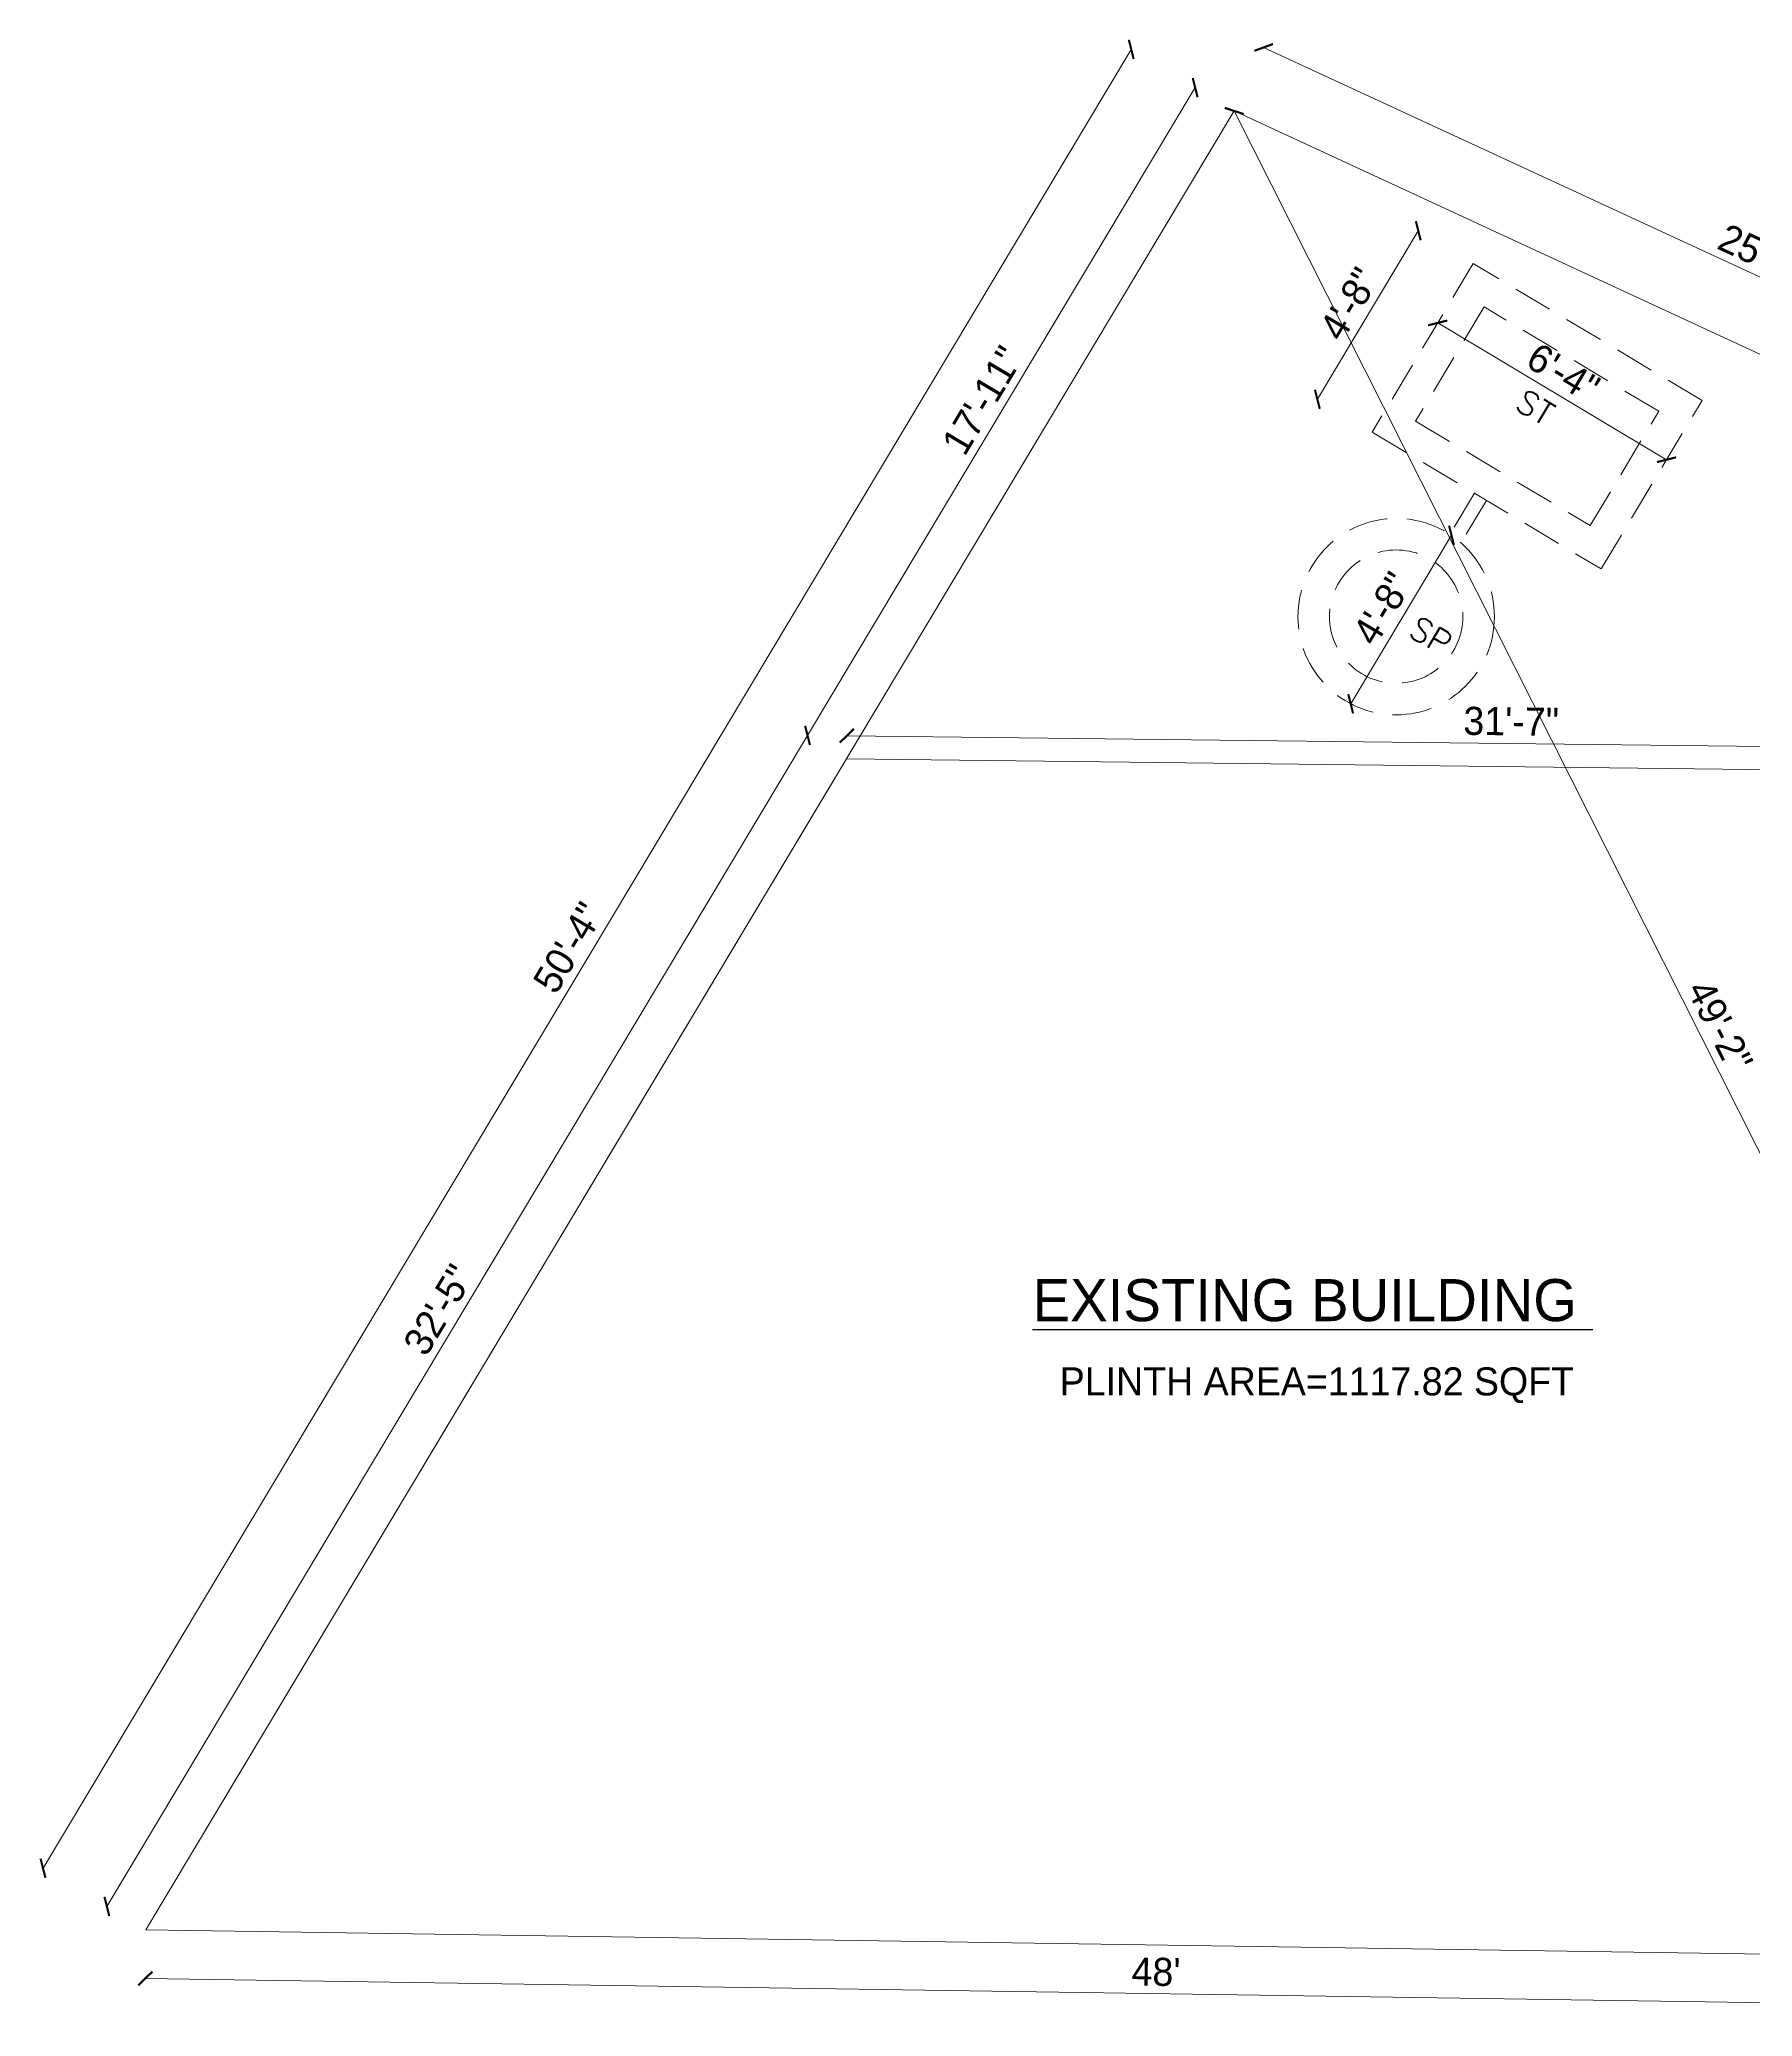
# Model space of a CAD drawing. Header units: inches. Extents: x 29905 to 48558, y -571 to 4919.
# Drawn here: x 42111 to 42599, y 1416 to 1980 of the extents above; entities that cross this region are included whole.
import ezdxf

# ---------------------------------------------------------------- set-up
doc = ezdxf.new("R2010")
doc.units = ezdxf.units.IN
doc.header["$LTSCALE"] = 5
doc.header["$MEASUREMENT"] = 0
doc.linetypes.add('HIDDEN', pattern=[0.375, 0.25, -0.125])
for name, color, linetype, lineweight in [('A-WALL', 7, 'Continuous', 9), ('DOOR', 62, 'Continuous', 0), ('HATCH', 253, 'Continuous', 0)]:
    doc.layers.add(name, color=color, linetype=linetype, lineweight=lineweight)
doc.layers.add('DIM', color=5, linetype='Continuous')
doc.layers.add('TEXT', color=6, linetype='Continuous')
doc.styles.add('ROMANS', font='romans.shx', dxfattribs={"width": 0.8})
doc.styles.add('tt', font='stylu.ttf', dxfattribs={"height": 8})
doc.dimstyles.new('Copy(2) of STANDARD', dxfattribs={"dimtxt": 2, "dimasz": 4, "dimexe": 0, "dimexo": 0, "dimgap": 2, "dimtad": 1, "dimdec": 0, "dimzin": 0, "dimdsep": 46, "dimlunit": 3, "dimtxsty": 'tt', "dimblk": 'ARCHTICK', "dimcen": 0.0505, "dimse1": 1, "dimse2": 1, "dimclrd": 5, "dimclre": 5, "dimclrt": 7, "dimadec": 1, "dimazin": 0, "dimtm": 1e-09, "dimtfac": 1, "dimtdec": 0, "dimtofl": 0, "dimtmove": 1, "dimatfit": 3, "dimfxl": 1, "dimtolj": 2, "dimtzin": 0, "dimlwd": 13, "dimarcsym": 0})

# ---------------------------------------------------------------- blocks, each defined once
blk = doc.blocks.new('_ArchTick')
at = {"color": 0, "linetype": 'ByBlock', "const_width": 0.15}
blk.add_lwpolyline([(-0.5, -0.5), (0.5, 0.5)], dxfattribs=at)
blk = doc.blocks.new('*D1495')
at = {"layer": 'Defpoints', "color": 0, "ltscale": 5, "transparency": 16777216}
for p in [(42460, 1977.74), (42451.62, 1959.63, -58.17), (42732.1, 1829.78, -58.17)]:
    blk.add_point(p, dxfattribs=at)
at = {"layer": 'DIM', "color": 5, "lineweight": 13, "ltscale": 5, "transparency": 16777216}
blk.add_line((42740.48, 1847.89), (42460, 1977.74), dxfattribs=at)
at = {"layer": 'DIM', "color": 5, "lineweight": 13, "ltscale": 5, "transparency": 16777216, "xscale": 4, "yscale": 4, "zscale": 4}
for p, rotation in [((42460, 1977.74), 155.1576801813038), ((42740.48, 1847.89), 335.1576801813039)]:
    blk.add_blockref('_ArchTick', p, dxfattribs=dict(at, rotation=rotation))
at = {"layer": 'DIM', "color": 7, "ltscale": 5, "transparency": 16777216, "insert": (42602.83, 1918.41), "char_height": 8, "attachment_point": 5, "rotation": 335.1577, "style": 'tt'}
blk.add_mtext('\\A2;25\'-9"', dxfattribs=at)
blk = doc.blocks.new('*D1498')
at = {"layer": 'Defpoints', "color": 0, "ltscale": 5, "transparency": 16777216}
for p in [(42451.62, 1959.63, -58.17), (42112.15, 1458.64), (42141.49, 1441.09, -58.17)]:
    blk.add_point(p, dxfattribs=at)
at = {"layer": 'DIM', "color": 5, "lineweight": 13, "ltscale": 5, "transparency": 16777216}
blk.add_line((42422.27, 1977.18), (42112.15, 1458.64), dxfattribs=at)
at = {"layer": 'DIM', "color": 5, "lineweight": 13, "ltscale": 5, "transparency": 16777216, "xscale": 4, "yscale": 4, "zscale": 4}
for p, rotation in [((42422.27, 1977.18), 59.11731704924462), ((42112.15, 1458.64), 239.1173170492446)]:
    blk.add_blockref('_ArchTick', p, dxfattribs=dict(at, rotation=rotation))
at = {"layer": 'DIM', "color": 7, "ltscale": 5, "transparency": 16777216, "insert": (42261.88, 1721.1), "char_height": 8, "attachment_point": 5, "rotation": 59.1173, "style": 'tt'}
blk.add_mtext('\\A2;50\'-4"', dxfattribs=at)
blk = doc.blocks.new('*D1499')
at = {"layer": 'Defpoints', "color": 0, "ltscale": 5, "transparency": 16777216}
for p in [(42141.49, 1441.09, -58.17), (42717.43, 1432.45, -58.17), (42717.22, 1418.56)]:
    blk.add_point(p, dxfattribs=at)
at = {"layer": 'DIM', "color": 5, "lineweight": 13, "ltscale": 5, "transparency": 16777216}
blk.add_line((42141.28, 1427.2), (42717.22, 1418.56), dxfattribs=at)
at = {"layer": 'DIM', "color": 5, "lineweight": 13, "ltscale": 5, "transparency": 16777216, "xscale": 4, "yscale": 4, "zscale": 4}
for p, rotation in [((42141.28, 1427.2), 179.1401444559383), ((42717.22, 1418.56), 359.1401444559383)]:
    blk.add_blockref('_ArchTick', p, dxfattribs=dict(at, rotation=rotation))
at = {"layer": 'DIM', "color": 7, "ltscale": 5, "transparency": 16777216, "insert": (42429.34, 1429.06), "char_height": 8, "attachment_point": 5, "rotation": 359.1401, "style": 'tt'}
blk.add_mtext("\\A2;48'", dxfattribs=at)
blk = doc.blocks.new('*D1516')
at = {"layer": 'Defpoints', "color": 0, "ltscale": 5, "transparency": 16777216}
for p in [(42513.05, 1838.94), (42482.49, 1792.01), (42484.81, 1790.62)]:
    blk.add_point(p, dxfattribs=at)
at = {"layer": 'DIM', "color": 5, "lineweight": 13, "ltscale": 5, "transparency": 16777216}
blk.add_line((42513.53, 1838.65), (42484.81, 1790.62), dxfattribs=at)
at = {"layer": 'DIM', "color": 5, "lineweight": 13, "ltscale": 5, "transparency": 16777216, "xscale": 4, "yscale": 4, "zscale": 4}
for p, rotation in [((42513.53, 1838.65), 59.1173170491921), ((42484.81, 1790.62), 239.1173170491921)]:
    blk.add_blockref('_ArchTick', p, dxfattribs=dict(at, rotation=rotation))
at = {"layer": 'DIM', "color": 7, "ltscale": 5, "transparency": 16777216, "insert": (42493.87, 1817.81), "char_height": 8, "attachment_point": 5, "rotation": 59.1173, "style": 'tt'}
blk.add_mtext('\\A2;4\'-8"', dxfattribs=at)
blk = doc.blocks.new('*D1517')
at = {"layer": 'Defpoints', "color": 0, "ltscale": 5, "transparency": 16777216}
for p in [(42519.71, 1916.12), (42475.31, 1877.43), (42490.97, 1868.06)]:
    blk.add_point(p, dxfattribs=at)
at = {"layer": 'DIM', "color": 5, "lineweight": 13, "ltscale": 5, "transparency": 16777216}
blk.add_line((42504.06, 1925.49), (42475.31, 1877.43), dxfattribs=at)
at = {"layer": 'DIM', "color": 5, "lineweight": 13, "ltscale": 5, "transparency": 16777216, "xscale": 4, "yscale": 4, "zscale": 4}
for p, rotation in [((42504.06, 1925.49), 59.1173170491921), ((42475.31, 1877.43), 239.1173170491921)]:
    blk.add_blockref('_ArchTick', p, dxfattribs=dict(at, rotation=rotation))
at = {"layer": 'DIM', "color": 7, "ltscale": 5, "transparency": 16777216, "insert": (42484.38, 1904.63), "char_height": 8, "attachment_point": 5, "rotation": 59.1173, "style": 'tt'}
blk.add_mtext('\\A2;4\'-8"', dxfattribs=at)
blk = doc.blocks.new('*D1518')
at = {"layer": 'Defpoints', "color": 0, "ltscale": 5, "transparency": 16777216}
for p in [(42504.83, 1891.24), (42574.82, 1860.2), (42570.05, 1852.23)]:
    blk.add_point(p, dxfattribs=at)
at = {"layer": 'DIM', "color": 5, "lineweight": 13, "ltscale": 5, "transparency": 16777216}
blk.add_line((42509.6, 1899.21), (42574.82, 1860.2), dxfattribs=at)
at = {"layer": 'DIM', "color": 5, "lineweight": 13, "ltscale": 5, "transparency": 16777216, "xscale": 4, "yscale": 4, "zscale": 4}
for p, rotation in [((42509.6, 1899.21), 149.1173170492405), ((42574.82, 1860.2), 329.1173170492405)]:
    blk.add_blockref('_ArchTick', p, dxfattribs=dict(at, rotation=rotation))
at = {"layer": 'DIM', "color": 7, "ltscale": 5, "transparency": 16777216, "insert": (42545.38, 1885.01), "char_height": 8, "attachment_point": 5, "rotation": 329.1173, "style": 'tt'}
blk.add_mtext('\\A2;6\'-4"', dxfattribs=at)
blk = doc.blocks.new('*D1536')
at = {"layer": 'Defpoints', "color": 0, "ltscale": 5, "transparency": 16777216}
for p in [(42341.24, 1781.52), (42341.16, 1774.94, -58.17), (42719.63, 1770.44, -58.17)]:
    blk.add_point(p, dxfattribs=at)
at = {"layer": 'DIM', "color": 5, "lineweight": 13, "ltscale": 5, "transparency": 16777216}
blk.add_line((42719.71, 1777.02), (42341.24, 1781.52), dxfattribs=at)
at = {"layer": 'DIM', "color": 5, "lineweight": 13, "ltscale": 5, "transparency": 16777216, "xscale": 4, "yscale": 4, "zscale": 4}
for p, rotation in [((42341.24, 1781.52), 179.3189926732725), ((42719.71, 1777.02), 359.3189926732724)]:
    blk.add_blockref('_ArchTick', p, dxfattribs=dict(at, rotation=rotation))
at = {"layer": 'DIM', "color": 7, "ltscale": 5, "transparency": 16777216, "insert": (42530.55, 1785.56), "char_height": 8, "attachment_point": 5, "rotation": 359.319, "style": 'tt'}
blk.add_mtext('\\A2;31\'-7"', dxfattribs=at)
blk = doc.blocks.new('*D1537')
at = {"layer": 'Defpoints', "color": 0, "ltscale": 5, "transparency": 16777216}
for p in [(42341.16, 1774.94, -58.17), (42130.35, 1447.75), (42141.49, 1441.09, -58.17)]:
    blk.add_point(p, dxfattribs=at)
at = {"layer": 'DIM', "color": 5, "lineweight": 13, "ltscale": 5, "transparency": 16777216}
blk.add_line((42330.02, 1781.6), (42130.35, 1447.75), dxfattribs=at)
at = {"layer": 'DIM', "color": 5, "lineweight": 13, "ltscale": 5, "transparency": 16777216, "xscale": 4, "yscale": 4, "zscale": 4}
for p, rotation in [((42330.02, 1781.6), 59.11731704924701), ((42130.35, 1447.75), 239.117317049247)]:
    blk.add_blockref('_ArchTick', p, dxfattribs=dict(at, rotation=rotation))
at = {"layer": 'DIM', "color": 7, "ltscale": 5, "transparency": 16777216, "insert": (42224.89, 1617.85), "char_height": 8, "attachment_point": 5, "rotation": 59.1173, "style": 'tt'}
blk.add_mtext('\\A2;32\'-5"', dxfattribs=at)
blk = doc.blocks.new('*D1538')
at = {"layer": 'Defpoints', "color": 0, "ltscale": 5, "transparency": 16777216}
for p in [(42440.48, 1966.29), (42451.62, 1959.63, -58.17), (42341.16, 1774.94, -58.17)]:
    blk.add_point(p, dxfattribs=at)
at = {"layer": 'DIM', "color": 5, "lineweight": 13, "ltscale": 5, "transparency": 16777216}
blk.add_line((42330.02, 1781.6), (42440.48, 1966.29), dxfattribs=at)
at = {"layer": 'DIM', "color": 5, "lineweight": 13, "ltscale": 5, "transparency": 16777216, "xscale": 4, "yscale": 4, "zscale": 4}
for p, rotation in [((42440.48, 1966.29), 59.1173170491871), ((42330.02, 1781.6), 239.1173170491871)]:
    blk.add_blockref('_ArchTick', p, dxfattribs=dict(at, rotation=rotation))
at = {"layer": 'DIM', "color": 7, "ltscale": 5, "transparency": 16777216, "insert": (42379.85, 1877.17), "char_height": 8, "attachment_point": 5, "rotation": 59.1173, "style": 'tt'}
blk.add_mtext('\\A2;17\'-11"', dxfattribs=at)
blk = doc.blocks.new('*D1550')
at = {"layer": 'Defpoints', "color": 0, "ltscale": 5, "transparency": 16777216}
for p in [(42451.62, 1959.63, -58.17), (42717.43, 1432.45, -58.17), (42717.43, 1432.45)]:
    blk.add_point(p, dxfattribs=at)
at = {"layer": 'DIM', "color": 5, "lineweight": 13, "ltscale": 5, "transparency": 16777216}
blk.add_line((42451.62, 1959.63), (42717.43, 1432.45), dxfattribs=at)
at = {"layer": 'DIM', "color": 5, "lineweight": 13, "ltscale": 5, "transparency": 16777216, "xscale": 4, "yscale": 4, "zscale": 4}
for p, rotation in [((42451.62, 1959.63), 116.757650524595), ((42717.43, 1432.45), 296.757650524595)]:
    blk.add_blockref('_ArchTick', p, dxfattribs=dict(at, rotation=rotation))
at = {"layer": 'DIM', "color": 7, "ltscale": 5, "transparency": 16777216, "insert": (42590.04, 1698.82), "char_height": 8, "attachment_point": 5, "rotation": 296.7577, "style": 'tt'}
blk.add_mtext('\\A2;49\'-2"', dxfattribs=at)

msp = doc.modelspace()

# ---------------------------------------------------------------- linework, layer by layer
at = {"layer": 'A-WALL', "ltscale": 5, "elevation": -58.17}
msp.add_lwpolyline([(42451.62, 1959.63), (42141.49, 1441.09), (42717.43, 1432.45), (43016.6, 1432.45), (43131.55, 1612.78), (42855.46, 1767.85), (42732.1, 1829.78)], close=True, dxfattribs=at)
at = {"layer": 'DOOR', "lineweight": 13, "elevation": -58.17}
msp.add_lwpolyline([(42141.49, 1441.09), (42717.43, 1432.45), (42719.63, 1770.44), (42341.16, 1774.94)], close=True, dxfattribs=at)
at = {"layer": 'HATCH', "linetype": 'HIDDEN', "ltscale": 9}
for p, q in [((42520.07, 1850.66, -58.17), (42513.06, 1838.93, -58.17)), ((42523.51, 1848.6, -58.17), (42516.27, 1836.5, -58.17))]:
    msp.add_line(p, q, dxfattribs=at)
at = {"layer": 'HATCH', "linetype": 'HIDDEN', "ltscale": 9, "elevation": -58.17}
for points in [[(42490.97, 1868.06), (42556.19, 1829.05), (42584.94, 1877.11), (42519.71, 1916.12)], [(42503.31, 1871.17), (42553.09, 1841.4), (42572.59, 1874.01), (42522.82, 1903.78)]]:
    msp.add_lwpolyline(points, close=True, dxfattribs=at)
at = {"layer": 'HATCH', "linetype": 'HIDDEN', "ltscale": 9}
for radius in [28, 19]:
    msp.add_circle((42497.77, 1815.47, -58.17), radius, dxfattribs=at)

# ---------------------------------------------------------------- texts
at = {"layer": 'TEXT', "lineweight": 9, "style": 'ROMANS'}
for s, p in [('ST', (42531.21, 1874.82, -58.17)), ('SP', (42500.87, 1810.13, -58.17))]:
    msp.add_text(s, height=6.72, rotation=329.1173, dxfattribs=at).set_placement(p)
at = {"layer": 'TEXT', "linetype": 'ByBlock', "style": 'tt'}
msp.add_text('%%UEXISTING BUILDING ', height=12, dxfattribs=at).set_placement((42394.16, 1614.6, -58.17))
at = {"layer": 'TEXT', "lineweight": 70, "style": 'tt'}
msp.add_text('PLINTH AREA=1117.82 SQFT', height=8, dxfattribs=at).set_placement((42401.89, 1593.43, -58.17))

# ---------------------------------------------------------------- dimensions: what is measured, and where the dimension line sits
at = {"layer": 'DIM', "ltscale": 5}
for p1, p2, distance, picture, middle in [((42451.62, 1959.63, -58.17), (42141.49, 1441.09, -58.17), -34.19, '*D1498', (42261.88, 1721.1)), ((42732.1, 1829.78, -58.17), (42451.62, 1959.63, -58.17), -19.95, '*D1495', (42602.83, 1918.41)), ((42451.62, 1959.63, -58.17), (42717.43, 1432.45, -58.17), 0, '*D1550', (42590.04, 1698.82)), ((42719.6336, 1770.4401, -58.169), (42341.1582, 1774.9388, -58.169), -6.5839, '*D1536', (42530.5489, 1785.5594)), ((42341.16, 1774.94, -58.17), (42141.49, 1441.09, -58.17), -12.98, '*D1537', (42224.89, 1617.85)), ((42141.49, 1441.09, -58.17), (42717.43, 1432.45, -58.17), -13.89, '*D1499', (42429.34, 1429.06))]:
    dim = msp.add_aligned_dim(p1=p1, p2=p2, distance=distance, dimstyle='Copy(2) of STANDARD', dxfattribs=at)
    dim.commit()
    dim.dimension.update_dxf_attribs({"geometry": picture, "text_midpoint": middle})
for base, p1, p2, angle, picture, middle in [((42440.48, 1966.29), (42341.16, 1774.94, -58.17), (42451.62, 1959.63, -58.17), 59.1173, '*D1538', (42379.85, 1877.17)), ((42475.31, 1877.43, -58.17), (42519.71, 1916.12, -58.17), (42490.97, 1868.06, -58.17), 59.1173, '*D1517', (42484.38, 1904.63, -58.17)), ((42574.82, 1860.2, -58.17), (42504.83, 1891.24, -58.17), (42570.05, 1852.23, -58.17), 329.1173, '*D1518', (42545.38, 1885.01, -58.17)), ((42484.81, 1790.62, -58.17), (42513.05, 1838.94, -58.17), (42482.49, 1792.01, -58.17), 59.1173, '*D1516', (42493.87, 1817.81, -58.17))]:
    dim = msp.add_linear_dim(base=base, p1=p1, p2=p2, angle=angle, dimstyle='Copy(2) of STANDARD', dxfattribs=at)
    dim.commit()
    dim.dimension.update_dxf_attribs({"geometry": picture, "text_midpoint": middle})

doc.saveas('drawing.dxf')
